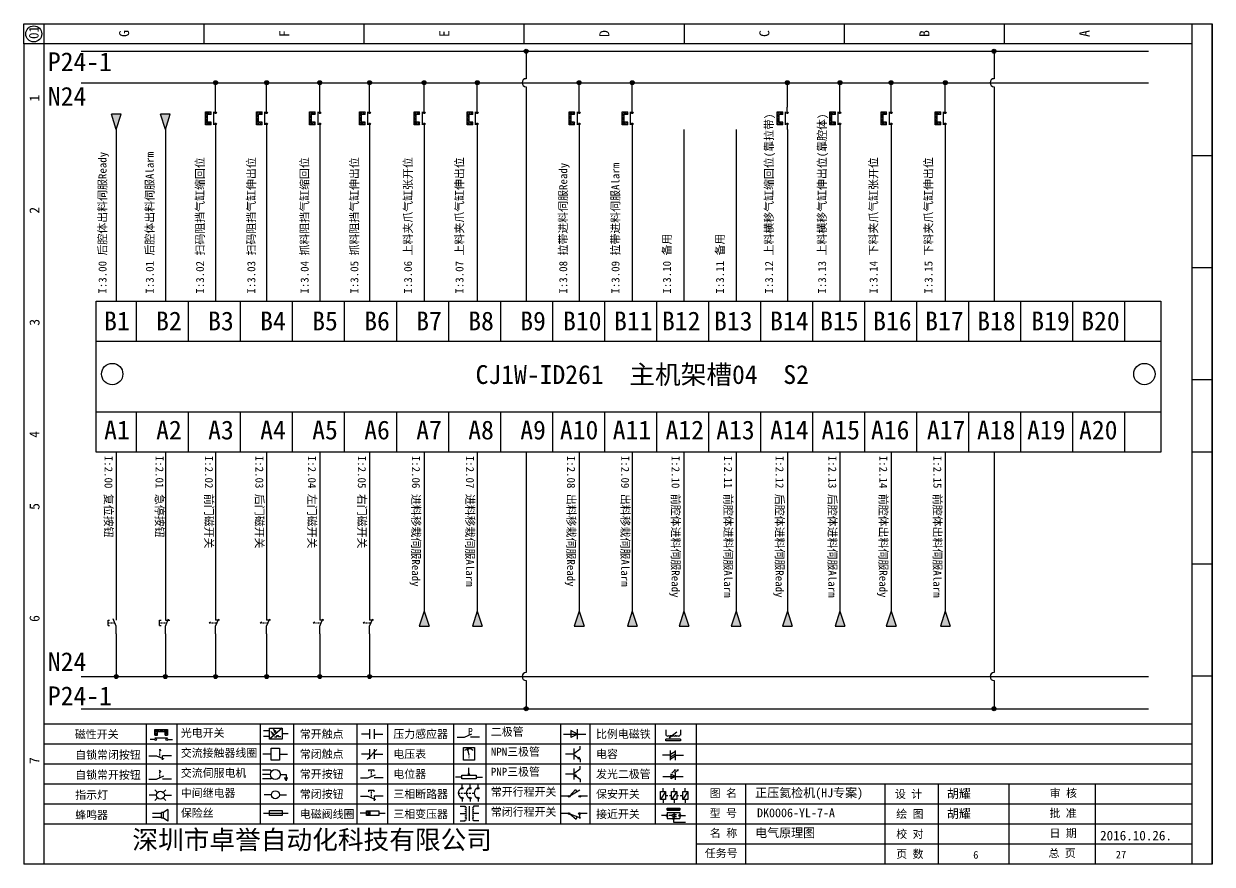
# Model space of a CAD drawing. Header units: millimetres. Extents: x -97 to 5214, y -62 to 3239.
# Drawn here: x 312.6 to 609.6, y 749.8 to 959.8 of the extents above; entities that cross this region are included whole.
import ezdxf

# ---------------------------------------------------------------- set-up
doc = ezdxf.new("R2010")
doc.units = ezdxf.units.MM
doc.styles.get("Standard").update_dxf_attribs({"font": 'SimSun.ttf'})
doc.styles.add('汉字', font='NSimSun.ttf')

# ---------------------------------------------------------------- blocks, each defined once
blk = doc.blocks.new('磁性开关')
at = {"linetype": 'ByBlock'}
h = blk.add_hatch(dxfattribs=at)
h.set_pattern_fill('ANSI31', color=256, scale=0.1, style=0)
h.paths.add_polyline_path([(-1907.69, -775.29), (-1910.88, -775.29), (-1910.88, -776.69), (-1910.25, -776.69), (-1910.25, -775.79), (-1908.31, -775.79), (-1908.31, -776.69), (-1907.69, -776.69)])
for p, q in [((-1910.91, -777.81), (-1912.09, -777.81)), ((-1910.88, -776.69), (-1910.88, -775.29)), ((-1910.88, -775.29), (-1907.69, -775.29)), ((-1910.88, -776.69), (-1910.25, -776.69)), ((-1910.88, -777.39), (-1907.69, -777.39)), ((-1910.25, -776.69), (-1910.25, -775.79)), ((-1910.25, -775.79), (-1908.31, -775.79)), ((-1908.31, -776.69), (-1908.31, -775.79)), ((-1908.31, -776.69), (-1907.69, -776.69)), ((-1907.69, -775.29), (-1907.69, -776.69)), ((-1907.66, -777.81), (-1906.48, -777.81))]:
    blk.add_line(p, q, dxfattribs=at)
for centre in [(-1910.68, -777.81), (-1907.88, -777.81)]:
    blk.add_circle(centre, 0.225, dxfattribs=at)
blk = doc.blocks.new('*U75')
at = {"linetype": 'ByBlock'}
for p, q in [((-1909.23, -780.45), (-1909.23, -780.67)), ((-1909.23, -780.45), (-1908.92, -780.84)), ((-1909.23, -780.84), (-1909.23, -781.05)), ((-1911.92, -782.07), (-1910.06, -782.07)), ((-1910.06, -782.07), (-1908.18, -782.88)), ((-1909.23, -781.23), (-1909.23, -781.44)), ((-1909.23, -781.61), (-1909.23, -781.83)), ((-1909.23, -782), (-1909.23, -782.21)), ((-1909.23, -782.38), (-1909.23, -782.43)), ((-1908.52, -783.07), (-1908.52, -782.07)), ((-1906.25, -782.07), (-1908.52, -782.07))]:
    blk.add_line(p, q, dxfattribs=at)
blk = doc.blocks.new('*U76')
at = {"linetype": 'ByBlock'}
for p, q in [((-1911.92, -792.89), (-1910.06, -792.89)), ((-1910.06, -792.89), (-1908.18, -792.08)), ((-1908.88, -791.17), (-1909.23, -790.71)), ((-1909.23, -790.71), (-1909.23, -790.92)), ((-1909.23, -791.09), (-1909.23, -791.31)), ((-1909.23, -791.48), (-1909.23, -791.69)), ((-1909.23, -791.86), (-1909.23, -792.08)), ((-1909.23, -792.25), (-1909.23, -792.47)), ((-1906.25, -792.89), (-1908.52, -792.89))]:
    blk.add_line(p, q, dxfattribs=at)
blk = doc.blocks.new('蜂鸣器')
at = {"linetype": 'ByBlock'}
for p, q in [((-1907.17, -795.53), (-1908.25, -796.26)), ((-1907.17, -795.53), (-1907.17, -798.41)), ((-1908.8, -796.48), (-1911.01, -796.48)), ((-1908.8, -797.46), (-1911.01, -797.46)), ((-1908.25, -796.26), (-1908.8, -796.26)), ((-1908.8, -797.68), (-1908.8, -796.26)), ((-1908.25, -797.68), (-1908.8, -797.68)), ((-1908.25, -797.68), (-1908.25, -796.26)), ((-1907.17, -798.41), (-1908.25, -797.68))]:
    blk.add_line(p, q, dxfattribs=at)
blk = doc.blocks.new('指示灯')
at = {"linetype": 'ByBlock'}
for p, q in [((-1854.25, -776.92), (-1856.06, -776.92)), ((-1854.62, -775.59), (-1853.97, -776.23)), ((-1854.62, -778.25), (-1853.97, -777.61)), ((-1851.9, -775.59), (-1852.54, -776.23)), ((-1851.9, -778.25), (-1852.54, -777.61)), ((-1852.26, -776.92), (-1850.45, -776.92))]:
    blk.add_line(p, q, dxfattribs=at)
blk.add_circle((-1853.26, -776.92), 0.992, dxfattribs=at)
blk = doc.blocks.new('光电开关')
at = {"linetype": 'ByBlock'}
h = blk.add_hatch(dxfattribs=at)
h.set_pattern_fill('ANSI31', color=256, scale=0.01, style=0)
h.set_pattern_definition([(45, (0.172267, 0), (-0.0224506403, 0.0224506403), [])])
h.paths.add_polyline_path([(-1882.44, -776.34), (-1882.5, -775.91), (-1882.68, -776.07)])
h.paths.add_polyline_path([(-1882.44, -776.34), (-1882.68, -776.07), (-1882.86, -776.23)])
h.paths.add_polyline_path([(-1883.11, -776.45), (-1883.29, -776.61), (-1883.05, -776.88)])
h.paths.add_polyline_path([(-1883.29, -776.61), (-1883.47, -776.77), (-1883.05, -776.88)])
for p, q in [((-1884.01, -775.96), (-1885.56, -775.96)), ((-1884.01, -777.39), (-1885.56, -777.39)), ((-1880.91, -775.3), (-1884.01, -778.05)), ((-1883.75, -776.09), (-1883.05, -776.88)), ((-1883.11, -776.45), (-1883.47, -776.77)), ((-1883.05, -776.88), (-1883.47, -776.77)), ((-1883.14, -775.55), (-1882.44, -776.34)), ((-1883.05, -776.88), (-1883.11, -776.45)), ((-1882.5, -775.91), (-1882.86, -776.23)), ((-1882.44, -776.34), (-1882.86, -776.23)), ((-1882.78, -777.47), (-1882.23, -777.47)), ((-1882.44, -776.34), (-1882.5, -775.91)), ((-1882.23, -777.47), (-1882.23, -777.14)), ((-1882.23, -777.14), (-1881.78, -777.14)), ((-1881.78, -777.47), (-1881.78, -777.14)), ((-1881.23, -777.47), (-1881.78, -777.47)), ((-1879.37, -776.67), (-1880.91, -776.67))]:
    blk.add_line(p, q, dxfattribs=at)
blk.add_lwpolyline([(-1884.01, -775.3), (-1880.91, -775.3), (-1880.91, -778.05), (-1884.01, -778.05)], close=True, dxfattribs=at)
blk = doc.blocks.new('交流接触器线圈')
at = {"linetype": 'ByBlock'}
for p, q in [((-1880.82, -781.77), (-1882.87, -781.77)), ((-1878.72, -781.77), (-1876.67, -781.77))]:
    blk.add_line(p, q, dxfattribs=at)
blk.add_lwpolyline([(-1880.82, -780.28), (-1878.72, -780.28), (-1878.72, -783.26), (-1880.82, -783.26)], close=True, dxfattribs=at)
blk = doc.blocks.new('交流伺服电机')
at = {"linetype": 'ByBlock'}
for p, q in [((-1880.97, -785.75), (-1882.94, -785.75)), ((-1880.97, -786.85), (-1882.94, -786.85)), ((-1880.97, -785.75), (-1880.65, -786.03)), ((-1878.49, -786.85), (-1877.07, -786.85)), ((-1877.07, -786.85), (-1877.07, -787.72)), ((-1880.97, -787.94), (-1882.94, -787.94)), ((-1880.97, -787.94), (-1880.65, -787.67)), ((-1877.54, -787.72), (-1876.59, -787.72)), ((-1877.38, -788.01), (-1876.75, -788.01)), ((-1877.23, -788.29), (-1876.9, -788.29))]:
    blk.add_line(p, q, dxfattribs=at)
blk.add_circle((-1879.73, -786.85), 1.24, dxfattribs=at)
blk = doc.blocks.new('中间继电器')
at = {"linetype": 'ByBlock'}
for p, q in [((-1880.72, -791.92), (-1882.54, -791.92)), ((-1878.74, -791.92), (-1876.92, -791.92))]:
    blk.add_line(p, q, dxfattribs=at)
blk.add_circle((-1879.73, -791.92), 0.992, dxfattribs=at)
blk = doc.blocks.new('保险丝')
at = {"linetype": 'ByBlock'}
blk.add_line((-1882.72, -796.49), (-1876.55, -796.49), dxfattribs=at)
blk.add_lwpolyline([(-1881.2, -795.86), (-1878.06, -795.86), (-1878.06, -797.12), (-1881.2, -797.12)], close=True, dxfattribs=at)
blk = doc.blocks.new('常开按钮')
at = {"linetype": 'ByBlock'}
for p, q in [((-1910.06, -787.73), (-1908.18, -786.93)), ((-1909.9, -785.68), (-1908.56, -785.68)), ((-1909.9, -785.68), (-1909.9, -786.07)), ((-1909.23, -785.68), (-1909.23, -785.89)), ((-1909.23, -786.06), (-1909.23, -786.28)), ((-1909.23, -786.45), (-1909.23, -786.67)), ((-1909.23, -786.84), (-1909.23, -787.05)), ((-1908.56, -785.68), (-1908.56, -786.07)), ((-1911.92, -787.73), (-1910.06, -787.73)), ((-1909.23, -787.22), (-1909.23, -787.38)), ((-1906.25, -787.73), (-1908.52, -787.73))]:
    blk.add_line(p, q, dxfattribs=at)
blk = doc.blocks.new('常开触点')
at = {"linetype": 'ByBlock'}
for p, q in [((-1853.82, -782.99), (-1853.82, -780.56)), ((-1852.6, -782.99), (-1852.6, -780.56)), ((-1853.82, -781.77), (-1855.88, -781.77)), ((-1852.6, -781.77), (-1850.55, -781.77))]:
    blk.add_line(p, q, dxfattribs=at)
blk = doc.blocks.new('常闭触点')
at = {"linetype": 'ByBlock'}
for p, q in [((-1853.82, -786.77), (-1855.88, -786.77)), ((-1852.01, -785.66), (-1854.43, -788.1)), ((-1853.82, -787.99), (-1853.82, -785.56)), ((-1852.6, -787.99), (-1852.6, -785.56)), ((-1852.6, -786.77), (-1850.55, -786.77))]:
    blk.add_line(p, q, dxfattribs=at)
blk = doc.blocks.new('常闭按钮')
at = {"linetype": 'ByBlock'}
for p, q in [((-1856.13, -792.28), (-1854.28, -792.28)), ((-1854.28, -792.28), (-1852.4, -793.09)), ((-1854.11, -790.83), (-1852.77, -790.83)), ((-1854.11, -790.83), (-1854.11, -791.22)), ((-1853.44, -790.83), (-1853.44, -791.04)), ((-1853.44, -791.21), (-1853.44, -791.43)), ((-1853.44, -791.6), (-1853.44, -791.82)), ((-1853.44, -791.99), (-1853.44, -792.2)), ((-1853.44, -792.37), (-1853.44, -792.53)), ((-1852.77, -790.83), (-1852.77, -791.22)), ((-1850.47, -792.28), (-1852.73, -792.28)), ((-1852.73, -792.28), (-1852.73, -793.43))]:
    blk.add_line(p, q, dxfattribs=at)
blk = doc.blocks.new('电磁阀线圈')
at = {"linetype": 'ByBlock'}
for p, q in [((-1854.61, -795.92), (-1853.75, -797.16)), ((-1853.75, -795.92), (-1854.61, -797.16)), ((-1853.75, -795.92), (-1853.75, -797.16)), ((-1854.61, -796.54), (-1856.17, -796.54)), ((-1851.53, -796.54), (-1849.97, -796.54))]:
    blk.add_line(p, q, dxfattribs=at)
blk.add_lwpolyline([(-1854.61, -795.92), (-1851.53, -795.92), (-1851.53, -797.16), (-1854.61, -797.16)], close=True, dxfattribs=at)
blk = doc.blocks.new('电压表')
at = {"linetype": 'ByBlock'}
for p, q in [((-1814.84, -780.75), (-1814.91, -781.13)), ((-1814.6, -781.05), (-1814.91, -781.13)), ((-1814.84, -780.75), (-1814.46, -782.26)), ((-1814.84, -780.75), (-1814.6, -781.05))]:
    blk.add_line(p, q, dxfattribs=at)
blk.add_lwpolyline([(-1815.84, -780.34), (-1813.07, -780.34), (-1813.07, -783.49), (-1815.84, -783.49)], close=True, dxfattribs=at)
blk.add_arc((-1814.46, -782.26), 1.56, 46.8313, 133.1687, dxfattribs=at)
at = {"linetype": 'ByBlock', "insert": (-1814.7, -782.39), "char_height": 0.75, "width": 0.6768, "attachment_point": 1}
blk.add_mtext('V', dxfattribs=at)
blk = doc.blocks.new('电位器')
at = {"linetype": 'ByBlock'}
for p, q in [((-1814.45, -787.3), (-1814.62, -786.96)), ((-1814.62, -786.96), (-1814.27, -786.96)), ((-1814.45, -787.3), (-1814.45, -785.39)), ((-1814.45, -787.3), (-1814.27, -786.96)), ((-1816.21, -787.75), (-1817.79, -787.75)), ((-1812.68, -787.75), (-1811.1, -787.75))]:
    blk.add_line(p, q, dxfattribs=at)
blk.add_lwpolyline([(-1816.21, -787.3), (-1812.68, -787.3), (-1812.68, -788.2), (-1816.21, -788.2)], close=True, dxfattribs=at)
blk = doc.blocks.new('三相断路器')
at = {"linetype": 'ByBlock'}
for p, q in [((-1816.17, -790.33), (-1816.17, -789.7)), ((-1814.17, -790.33), (-1814.17, -789.7)), ((-1812.18, -790.33), (-1812.18, -789.7)), ((-1817.14, -791.74), (-1816.72, -791.74)), ((-1816.45, -791.74), (-1816.03, -791.74)), ((-1815.76, -791.74), (-1815.34, -791.74)), ((-1815.07, -791.74), (-1814.65, -791.74)), ((-1814.38, -791.74), (-1813.96, -791.74)), ((-1813.69, -791.74), (-1813.27, -791.74)), ((-1816.17, -793.19), (-1816.17, -793.83)), ((-1814.17, -793.19), (-1814.17, -793.83)), ((-1812.18, -793.19), (-1812.18, -793.83))]:
    blk.add_line(p, q, dxfattribs=at)
for centre in [(-1816.17, -790.55), (-1816.17, -792.98), (-1814.17, -790.55), (-1814.17, -792.98), (-1812.18, -790.55), (-1812.18, -792.98)]:
    blk.add_circle(centre, 0.219, dxfattribs=at)
for centre in [(-1815.81, -791.74), (-1813.82, -791.74), (-1811.83, -791.74)]:
    blk.add_arc(centre, 1.32, 115.5791, 244.4209, dxfattribs=at)
blk = doc.blocks.new('三相变压器')
at = {"linetype": 'ByBlock'}
for p, q in [((-1816.69, -795.03), (-1815.37, -795.03)), ((-1815.37, -795.03), (-1815.37, -795.24)), ((-1814.34, -798.7), (-1814.34, -795.04)), ((-1812, -795.03), (-1813.32, -795.03)), ((-1813.32, -795.03), (-1813.32, -795.24)), ((-1816.69, -796.87), (-1815.37, -796.87)), ((-1816.69, -798.71), (-1815.37, -798.71)), ((-1815.37, -798.71), (-1815.37, -798.5)), ((-1812, -796.87), (-1813.32, -796.87)), ((-1813.32, -798.71), (-1813.32, -798.5)), ((-1812, -798.71), (-1813.32, -798.71))]:
    blk.add_line(p, q, dxfattribs=at)
for centre, start, end in [((-1815.37, -795.51), 270, 90), ((-1815.37, -796.06), 270, 90), ((-1813.32, -795.51), 90, 270), ((-1813.32, -796.06), 90, 270), ((-1815.37, -796.6), 270, 90), ((-1815.37, -797.14), 270, 90), ((-1815.37, -797.68), 270, 90), ((-1815.37, -798.23), 270, 90), ((-1813.32, -796.6), 90, 270), ((-1813.32, -797.14), 90, 270), ((-1813.32, -797.68), 90, 270), ((-1813.32, -798.23), 90, 270)]:
    blk.add_arc(centre, 0.271, start, end, dxfattribs=at)
blk = doc.blocks.new('压力感应器')
at = {"linetype": 'ByBlock'}
for p, q in [((-1817.44, -777.73), (-1815.59, -777.73)), ((-1815.59, -777.73), (-1813.71, -776.93)), ((-1811.78, -777.73), (-1814.05, -777.73))]:
    blk.add_line(p, q, dxfattribs=at)
at = {"linetype": 'ByBlock', "insert": (-1814.65, -775.48), "char_height": 1.68, "width": 1.2242, "attachment_point": 1}
blk.add_mtext('{\\fNSimSun|b0|i0|c134|p49;P}', dxfattribs=at)
blk = doc.blocks.new('二极管')
at = {"linetype": 'ByBlock'}
for p, q in [((-1787.52, -776.77), (-1781.92, -776.77)), ((-1783.97, -776.77), (-1785.69, -775.9)), ((-1785.69, -775.9), (-1785.69, -777.65)), ((-1783.97, -776.77), (-1785.69, -777.65)), ((-1783.97, -777.99), (-1783.97, -775.56))]:
    blk.add_line(p, q, dxfattribs=at)
blk = doc.blocks.new('NPN三极管')
at = {"linetype": 'ByBlock'}
for p, q in [((-1785.73, -780.61), (-1785.73, -783.32)), ((-1785.73, -781.82), (-1784.15, -780.66)), ((-1784.15, -780.66), (-1784.15, -779.98)), ((-1785.73, -781.97), (-1787.81, -781.97)), ((-1785.73, -782.11), (-1784.15, -783.27)), ((-1784.41, -782.73), (-1784.74, -783.18)), ((-1784.15, -783.27), (-1784.74, -783.18)), ((-1784.15, -783.27), (-1784.41, -782.73)), ((-1784.15, -783.27), (-1784.15, -783.96))]:
    blk.add_line(p, q, dxfattribs=at)
blk = doc.blocks.new('PNP三极管')
at = {"linetype": 'ByBlock'}
for p, q in [((-1784.9, -786.74), (-1786.98, -786.74)), ((-1784.9, -785.38), (-1784.9, -788.09)), ((-1784.9, -786.59), (-1783.32, -785.43)), ((-1784.9, -786.88), (-1783.32, -788.04)), ((-1784.9, -786.88), (-1784.31, -786.97)), ((-1784.9, -786.88), (-1784.64, -787.42)), ((-1784.31, -786.97), (-1784.64, -787.42)), ((-1783.32, -785.43), (-1783.32, -784.75)), ((-1783.32, -788.04), (-1783.32, -788.73))]:
    blk.add_line(p, q, dxfattribs=at)
blk = doc.blocks.new('常开行程开关')
at = {"linetype": 'ByBlock'}
for p, q in [((-1786.29, -792.3), (-1788.01, -792.3)), ((-1785.89, -792.17), (-1784.52, -790.62)), ((-1785.89, -792.17), (-1783.43, -790.72)), ((-1784.52, -790.62), (-1784.19, -791.17)), ((-1781.48, -792.3), (-1783.21, -792.3))]:
    blk.add_line(p, q, dxfattribs=at)
for centre in [(-1786.07, -792.3), (-1783.42, -792.3)]:
    blk.add_circle(centre, 0.219, dxfattribs=at)
blk = doc.blocks.new('常闭行程开关')
at = {"linetype": 'ByBlock'}
for p, q in [((-1786.34, -796.62), (-1788.07, -796.62)), ((-1785.93, -796.72), (-1783.25, -797.7)), ((-1785.93, -796.72), (-1784.3, -798)), ((-1784.3, -798), (-1784.08, -797.4)), ((-1783.48, -796.84), (-1783.48, -797.85)), ((-1781.54, -796.62), (-1783.26, -796.62))]:
    blk.add_line(p, q, dxfattribs=at)
for centre in [(-1786.12, -796.62), (-1783.48, -796.62)]:
    blk.add_circle(centre, 0.219, dxfattribs=at)
blk = doc.blocks.new('电容')
at = {"linetype": 'ByBlock'}
for p, q in [((-1756.08, -782.99), (-1756.08, -780.56)), ((-1754.86, -780.79), (-1756.08, -781.55)), ((-1754.86, -782.99), (-1754.86, -780.56)), ((-1756.08, -781.77), (-1758.13, -781.77)), ((-1754.86, -781.44), (-1756.08, -782.2)), ((-1754.86, -781.99), (-1756.08, -782.75)), ((-1754.86, -781.77), (-1752.81, -781.77))]:
    blk.add_line(p, q, dxfattribs=at)
blk = doc.blocks.new('发光二极管')
at = {"linetype": 'ByBlock'}
for p, q in [((-1758.01, -786.77), (-1752.89, -786.77)), ((-1754.84, -786.77), (-1756.04, -786.16)), ((-1756.04, -786.16), (-1756.04, -787.39)), ((-1754.84, -786.77), (-1756.04, -787.39)), ((-1755.78, -785.92), (-1754.89, -785.14)), ((-1754.89, -785.14), (-1755.2, -785.22)), ((-1755.2, -785.22), (-1755.01, -785.43)), ((-1755.08, -785.92), (-1754.18, -785.14)), ((-1754.89, -785.14), (-1755.01, -785.43)), ((-1754.84, -787.63), (-1754.84, -785.92)), ((-1754.18, -785.14), (-1754.49, -785.22)), ((-1754.49, -785.22), (-1754.31, -785.43)), ((-1754.18, -785.14), (-1754.31, -785.43))]:
    blk.add_line(p, q, dxfattribs=at)
blk = doc.blocks.new('比例电磁阀')
at = {"linetype": 'ByBlock'}
for p, q in [((-1757.26, -775.38), (-1757.26, -776.71)), ((-1757.26, -776.71), (-1757.05, -776.71)), ((-1753.6, -777.73), (-1757.25, -777.73)), ((-1757.25, -778.13), (-1757.25, -777.73)), ((-1753.6, -778.13), (-1757.25, -778.13)), ((-1754.5, -775.98), (-1756.35, -777.44)), ((-1756.35, -777.44), (-1756.25, -777.25)), ((-1756.35, -777.44), (-1756.15, -777.38)), ((-1756.15, -777.38), (-1756.25, -777.25)), ((-1753.58, -776.71), (-1753.8, -776.71)), ((-1753.6, -777.73), (-1753.6, -778.13)), ((-1753.58, -775.38), (-1753.58, -776.71))]:
    blk.add_line(p, q, dxfattribs=at)
for centre in [(-1756.78, -776.71), (-1756.24, -776.71), (-1755.7, -776.71), (-1755.15, -776.71), (-1754.61, -776.71), (-1754.07, -776.71)]:
    blk.add_arc(centre, 0.271, 180, 0, dxfattribs=at)
blk = doc.blocks.new('保安开关')
at = {"linetype": 'ByBlock'}
for p, q in [((-1757.96, -790.79), (-1757.96, -789.97)), ((-1755.17, -790.79), (-1755.17, -789.97)), ((-1752.39, -790.79), (-1752.39, -789.97)), ((-1757.33, -790.79), (-1758.6, -792.81)), ((-1757.96, -792.81), (-1757.96, -793.62)), ((-1757.33, -791.8), (-1756.72, -791.8)), ((-1756.35, -791.8), (-1755.89, -791.8)), ((-1754.54, -790.79), (-1755.81, -792.81)), ((-1755.17, -792.81), (-1755.17, -793.62)), ((-1754.52, -791.8), (-1754.06, -791.8)), ((-1753.69, -791.8), (-1753.08, -791.8)), ((-1751.75, -790.79), (-1753.02, -792.81)), ((-1752.39, -792.81), (-1752.39, -793.62))]:
    blk.add_line(p, q, dxfattribs=at)
for points in [[(-1758.6, -790.79), (-1757.33, -790.79), (-1757.33, -792.81), (-1758.6, -792.81)], [(-1755.81, -790.79), (-1754.54, -790.79), (-1754.54, -792.81), (-1755.81, -792.81)], [(-1753.02, -790.79), (-1751.75, -790.79), (-1751.75, -792.81), (-1753.02, -792.81)]]:
    blk.add_lwpolyline(points, close=True, dxfattribs=at)
blk = doc.blocks.new('接近开关')
at = {"linetype": 'ByBlock'}
h = blk.add_hatch(dxfattribs=at)
h.set_pattern_fill('ANSI31', color=256, scale=0.01, style=0)
h.set_pattern_definition([(45, (-89.131516, -30.795668), (-0.0224506403, 0.0224506403), [])])
h.paths.add_polyline_path([(-1513.76, -1123.35), (-1513.76, -1122.85), (-1516.96, -1122.85), (-1516.96, -1123.35)])
for p, q in [((-1517.18, -1124.71), (-1518.36, -1124.71)), ((-1516.96, -1123.35), (-1516.96, -1122.85)), ((-1516.96, -1122.85), (-1513.76, -1122.85)), ((-1516.96, -1123.35), (-1513.76, -1123.35)), ((-1516.96, -1123.95), (-1513.76, -1123.95)), ((-1516.96, -1123.95), (-1516.96, -1125.47)), ((-1516.96, -1125.47), (-1513.76, -1125.47)), ((-1515.91, -1124.71), (-1516.45, -1124.71)), ((-1515.11, -1124.31), (-1515.91, -1124.71)), ((-1515.11, -1125.11), (-1515.91, -1124.71)), ((-1515.33, -1124.53), (-1515.17, -1124.53)), ((-1515.33, -1124.88), (-1515.17, -1124.88)), ((-1515.25, -1124.45), (-1515.25, -1124.61)), ((-1515.11, -1124.31), (-1515.11, -1125.11)), ((-1515.11, -1124.48), (-1514.58, -1124.48)), ((-1515.11, -1124.94), (-1514.58, -1124.94)), ((-1513.76, -1122.85), (-1513.76, -1123.35)), ((-1513.76, -1123.95), (-1513.76, -1125.47)), ((-1513.54, -1124.71), (-1512.36, -1124.71)), ((-1515.36, -1125.69), (-1515.36, -1126.36)), ((-1515.36, -1126.36), (-1512.36, -1126.36))]:
    blk.add_line(p, q, dxfattribs=at)
for centre in [(-1516.96, -1124.71), (-1515.36, -1125.47), (-1513.76, -1124.71)]:
    blk.add_circle(centre, 0.225, dxfattribs=at)

msp = doc.modelspace()

# ---------------------------------------------------------------- hatches: boundary and pattern name
at = {"lineweight": -2}
h = msp.add_hatch(color=0, dxfattribs=at)
edge = h.paths.add_edge_path()
edge.add_arc((438.111, 952.967), 0.5, 0, 360)
h = msp.add_hatch(color=0, dxfattribs=at)
edge = h.paths.add_edge_path()
edge.add_arc((555.041, 952.967), 0.5, 0, 360)
h = msp.add_hatch(color=0, dxfattribs=at)
edge = h.paths.add_edge_path()
edge.add_arc((360.481, 945.095), 0.5, 0, 360)
h = msp.add_hatch(color=0, dxfattribs=at)
edge = h.paths.add_edge_path()
edge.add_arc((373.257, 945.095), 0.5, 0, 360)
h = msp.add_hatch(color=0, dxfattribs=at)
edge = h.paths.add_edge_path()
edge.add_arc((386.529, 945.095), 0.5, 0, 360)
h = msp.add_hatch(color=0, dxfattribs=at)
edge = h.paths.add_edge_path()
edge.add_arc((398.973, 945.095), 0.5, 0, 360)
h = msp.add_hatch(color=0, dxfattribs=at)
edge = h.paths.add_edge_path()
edge.add_arc((412.617, 945.095), 0.5, 0, 360)
h = msp.add_hatch(color=0, dxfattribs=at)
edge = h.paths.add_edge_path()
edge.add_arc((425.889, 945.095), 0.5, 0, 360)
h = msp.add_hatch(color=0, dxfattribs=at)
edge = h.paths.add_edge_path()
edge.add_arc((451.351, 945.095), 0.5, 0, 360)
h = msp.add_hatch(color=0, dxfattribs=at)
edge = h.paths.add_edge_path()
edge.add_arc((464.622, 945.095), 0.5, 0, 360)
h = msp.add_hatch(color=0, dxfattribs=at)
edge = h.paths.add_edge_path()
edge.add_arc((503.38, 945.095), 0.5, 0, 360)
h = msp.add_hatch(color=0, dxfattribs=at)
edge = h.paths.add_edge_path()
edge.add_arc((516.528, 945.095), 0.5, 0, 360)
h = msp.add_hatch(color=0, dxfattribs=at)
edge = h.paths.add_edge_path()
edge.add_arc((529.319, 945.095), 0.5, 0, 360)
h = msp.add_hatch(color=0, dxfattribs=at)
edge = h.paths.add_edge_path()
edge.add_arc((542.858, 945.095), 0.5, 0, 360)
for points in [[(335.673, 933.375), (334.449, 937.195), (336.898, 937.195)], [(347.953, 933.375), (346.729, 937.195), (349.177, 937.195)], [(412.617, 813.081), (413.842, 809.261), (411.393, 809.261)], [(425.889, 813.081), (427.114, 809.261), (424.665, 809.261)], [(451.351, 813.081), (452.575, 809.261), (450.126, 809.261)], [(464.622, 813.081), (465.847, 809.261), (463.398, 809.261)], [(477.549, 813.081), (478.774, 809.261), (476.325, 809.261)], [(490.573, 813.081), (491.798, 809.261), (489.349, 809.261)], [(503.38, 813.081), (504.604, 809.261), (502.156, 809.261)], [(516.528, 813.081), (517.752, 809.261), (515.304, 809.261)], [(529.319, 813.081), (530.544, 809.261), (528.095, 809.261)], [(542.858, 813.081), (544.083, 809.261), (541.634, 809.261)]]:
    msp.add_hatch(color=256).paths.add_polyline_path(points)
h = msp.add_hatch(color=0, dxfattribs=at)
edge = h.paths.add_edge_path()
edge.add_arc((335.673, 796.708), 0.5, 0, 360)
h = msp.add_hatch(color=0, dxfattribs=at)
edge = h.paths.add_edge_path()
edge.add_arc((347.953, 796.708), 0.5, 0, 360)
h = msp.add_hatch(color=0, dxfattribs=at)
edge = h.paths.add_edge_path()
edge.add_arc((360.481, 796.708), 0.5, 0, 360)
h = msp.add_hatch(color=0, dxfattribs=at)
edge = h.paths.add_edge_path()
edge.add_arc((373.257, 796.708), 0.5, 0, 360)
h = msp.add_hatch(color=0, dxfattribs=at)
edge = h.paths.add_edge_path()
edge.add_arc((386.529, 796.708), 0.5, 0, 360)
h = msp.add_hatch(color=0, dxfattribs=at)
edge = h.paths.add_edge_path()
edge.add_arc((398.973, 796.708), 0.5, 0, 360)
h = msp.add_hatch(color=0, dxfattribs=at)
edge = h.paths.add_edge_path()
edge.add_arc((438.111, 788.658), 0.5, 0, 360)
h = msp.add_hatch(color=0, dxfattribs=at)
edge = h.paths.add_edge_path()
edge.add_arc((555.041, 788.658), 0.5, 0, 360)

# ---------------------------------------------------------------- linework, layer by layer
at = {"linetype": 'ByBlock'}
for p, q in [((312.562, 959.814), (609.562, 959.814)), ((312.562, 954.814), (312.562, 959.814)), ((317.562, 959.814), (317.562, 749.814)), ((609.562, 959.814), (609.562, 749.814)), ((609.562, 749.814), (609.562, 959.814)), ((312.562, 954.814), (312.562, 769.814)), ((604.562, 784.814), (317.562, 784.814)), ((604.562, 779.814), (317.562, 779.814)), ((604.562, 774.814), (317.562, 774.814)), ((312.562, 769.814), (312.562, 749.814)), ((604.562, 769.814), (317.562, 769.814)), ((604.562, 764.814), (317.562, 764.814)), ((604.562, 759.814), (317.562, 759.814)), ((604.562, 754.814), (480.585, 754.814)), ((609.562, 749.814), (312.562, 749.814))]:
    msp.add_line(p, q, dxfattribs=at)
at = {"color": 0, "lineweight": -2}
for p, q in [((326.87, 952.967), (593.623, 952.967)), ((438.111, 952.967), (438.111, 946.095)), ((555.041, 952.967), (555.041, 946.095)), ((326.87, 945.095), (529.319, 945.095)), ((360.481, 938.987), (360.481, 945.095)), ((373.257, 938.987), (373.257, 945.095)), ((386.529, 938.987), (386.529, 945.095)), ((398.973, 938.987), (398.973, 945.095)), ((412.617, 938.987), (412.617, 945.095)), ((425.889, 938.987), (425.889, 945.095)), ((451.351, 938.987), (451.351, 945.095)), ((464.622, 938.987), (464.622, 945.095)), ((503.38, 938.987), (503.38, 945.095)), ((516.528, 938.987), (516.528, 945.095)), ((529.319, 945.095), (593.623, 945.095)), ((529.319, 938.987), (529.319, 945.095)), ((542.858, 938.987), (542.858, 945.095)), ((438.111, 944.095), (438.111, 890.518)), ((555.041, 944.095), (555.041, 890.518)), ((335.673, 933.375), (335.673, 890.518)), ((347.953, 933.375), (347.953, 890.518)), ((360.481, 933.375), (360.481, 890.518)), ((373.257, 933.375), (373.257, 890.518)), ((386.529, 933.375), (386.529, 890.518)), ((398.973, 933.375), (398.973, 890.518)), ((412.617, 933.375), (412.617, 890.518)), ((425.889, 933.375), (425.889, 890.518)), ((451.351, 933.375), (451.351, 890.518)), ((464.622, 933.375), (464.622, 890.518)), ((477.549, 933.375), (477.549, 890.518)), ((490.573, 933.375), (490.573, 890.518)), ((503.38, 933.375), (503.38, 890.518)), ((516.528, 933.375), (516.528, 890.518)), ((529.319, 933.375), (529.319, 890.518)), ((542.858, 933.375), (542.858, 890.518)), ((340.668, 890.518), (340.668, 880.518)), ((353.668, 890.518), (353.668, 880.518)), ((366.668, 890.518), (366.668, 880.518)), ((379.668, 890.518), (379.668, 880.518)), ((392.668, 890.518), (392.668, 880.518)), ((405.668, 890.518), (405.668, 880.518)), ((418.668, 890.518), (418.668, 880.518)), ((431.668, 890.518), (431.668, 880.518)), ((444.668, 890.518), (444.668, 880.518)), ((457.668, 890.518), (457.668, 880.518)), ((470.668, 890.518), (470.668, 880.518)), ((483.668, 890.518), (483.668, 880.518)), ((496.668, 890.518), (496.668, 880.518)), ((509.668, 890.518), (509.668, 880.518)), ((522.668, 890.518), (522.668, 880.518)), ((535.668, 890.518), (535.668, 880.518)), ((548.668, 890.518), (548.668, 880.518)), ((561.668, 890.518), (561.668, 880.518)), ((574.668, 890.518), (574.668, 880.518)), ((587.668, 890.518), (587.668, 880.518)), ((330.668, 880.518), (596.689, 880.518)), ((330.668, 862.814), (596.689, 862.814)), ((340.668, 862.814), (340.668, 852.814)), ((353.668, 862.814), (353.668, 852.814)), ((366.668, 862.814), (366.668, 852.814)), ((379.668, 862.814), (379.668, 852.814)), ((392.668, 862.814), (392.668, 852.814)), ((405.668, 862.814), (405.668, 852.814)), ((418.668, 862.814), (418.668, 852.814)), ((431.668, 862.814), (431.668, 852.814)), ((444.668, 862.814), (444.668, 852.814)), ((457.668, 862.814), (457.668, 852.814)), ((470.668, 862.814), (470.668, 852.814)), ((483.668, 862.814), (483.668, 852.814)), ((496.668, 862.814), (496.668, 852.814)), ((509.668, 862.814), (509.668, 852.814)), ((522.668, 862.814), (522.668, 852.814)), ((535.668, 862.814), (535.668, 852.814)), ((548.668, 862.814), (548.668, 852.814)), ((561.668, 862.814), (561.668, 852.814)), ((574.668, 862.814), (574.668, 852.814)), ((587.668, 862.814), (587.668, 852.814)), ((335.673, 852.809), (335.673, 813.081)), ((347.953, 852.809), (347.953, 813.081)), ((360.481, 852.809), (360.481, 813.081)), ((373.257, 852.809), (373.257, 813.081)), ((386.529, 852.809), (386.529, 813.081)), ((398.973, 852.809), (398.973, 813.081)), ((412.617, 852.809), (412.617, 813.081)), ((425.889, 852.809), (425.889, 813.081)), ((438.111, 852.814), (438.111, 797.708)), ((451.351, 852.809), (451.351, 813.081)), ((464.622, 852.809), (464.622, 813.081)), ((477.549, 852.809), (477.549, 813.081)), ((490.573, 852.809), (490.573, 813.081)), ((503.38, 852.809), (503.38, 813.081)), ((516.528, 852.809), (516.528, 813.081)), ((529.319, 852.809), (529.319, 813.081)), ((542.858, 852.809), (542.858, 813.081)), ((555.041, 852.777), (555.041, 797.708)), ((335.673, 807.415), (335.673, 796.708)), ((347.953, 807.415), (347.953, 796.708)), ((360.481, 807.415), (360.481, 796.708)), ((373.257, 807.415), (373.257, 796.708)), ((386.529, 807.415), (386.529, 796.708)), ((398.973, 807.415), (398.973, 796.708)), ((326.87, 796.708), (593.623, 796.708)), ((438.111, 795.708), (438.111, 788.658)), ((555.041, 795.708), (555.041, 788.658)), ((326.87, 788.658), (593.623, 788.658)), ((343.141, 784.814), (343.141, 759.814)), ((350.817, 784.814), (350.817, 759.814)), ((371.607, 784.814), (371.607, 759.814)), ((379.961, 784.814), (379.961, 759.814)), ((395.816, 784.814), (395.816, 759.814)), ((403.464, 784.814), (403.464, 759.814)), ((419.956, 784.814), (419.956, 759.814)), ((428.058, 784.814), (428.058, 759.814)), ((446.678, 784.814), (446.678, 759.814)), ((454.037, 784.814), (454.037, 759.814)), ((470.347, 784.814), (470.347, 759.814)), ((480.585, 784.814), (480.585, 749.899)), ((492.906, 769.814), (492.906, 749.899)), ((527.777, 769.814), (527.777, 749.814)), ((541.041, 769.814), (541.041, 749.814)), ((558.733, 769.814), (558.733, 749.814)), ((580.344, 769.814), (580.344, 749.814))]:
    msp.add_line(p, q, dxfattribs=at)
for p, q in [((335.673, 933.375), (334.449, 937.195)), ((336.898, 937.195), (334.449, 937.195)), ((335.673, 933.375), (336.898, 937.195)), ((347.953, 933.375), (346.729, 937.195)), ((349.177, 937.195), (346.729, 937.195)), ((347.953, 933.375), (349.177, 937.195)), ((412.617, 813.081), (411.393, 809.261)), ((412.617, 813.081), (413.842, 809.261)), ((425.889, 813.081), (424.665, 809.261)), ((425.889, 813.081), (427.114, 809.261)), ((451.351, 813.081), (450.126, 809.261)), ((451.351, 813.081), (452.575, 809.261)), ((464.622, 813.081), (463.398, 809.261)), ((464.622, 813.081), (465.847, 809.261)), ((477.549, 813.081), (476.325, 809.261)), ((477.549, 813.081), (478.774, 809.261)), ((490.573, 813.081), (489.349, 809.261)), ((490.573, 813.081), (491.798, 809.261)), ((503.38, 813.081), (502.156, 809.261)), ((503.38, 813.081), (504.604, 809.261)), ((516.528, 813.081), (515.304, 809.261)), ((516.528, 813.081), (517.752, 809.261)), ((529.319, 813.081), (528.095, 809.261)), ((529.319, 813.081), (530.544, 809.261)), ((542.858, 813.081), (541.634, 809.261)), ((542.858, 813.081), (544.083, 809.261)), ((411.393, 809.261), (413.842, 809.261)), ((424.665, 809.261), (427.114, 809.261)), ((450.126, 809.261), (452.575, 809.261)), ((463.398, 809.261), (465.847, 809.261)), ((476.325, 809.261), (478.774, 809.261)), ((489.349, 809.261), (491.798, 809.261)), ((502.156, 809.261), (504.604, 809.261)), ((515.304, 809.261), (517.752, 809.261)), ((528.095, 809.261), (530.544, 809.261)), ((541.634, 809.261), (544.083, 809.261))]:
    msp.add_line(p, q)
at = {"linetype": 'ByBlock'}
for points in [[(357.562, 959.814), (357.562, 954.814)], [(397.562, 959.814), (397.562, 954.814)], [(437.562, 959.814), (437.562, 954.814)], [(477.562, 959.814), (477.562, 954.814)], [(517.562, 959.814), (517.562, 954.814)], [(557.562, 959.814), (557.562, 954.814)], [(604.562, 749.814), (604.562, 959.814)], [(604.562, 954.814), (312.562, 954.814)], [(609.562, 926.814), (604.562, 926.814)], [(609.562, 898.814), (604.562, 898.814)], [(609.562, 870.814), (604.562, 870.814)], [(609.562, 852.814), (604.562, 852.814)], [(609.562, 824.814), (604.562, 824.814)], [(609.562, 796.814), (604.562, 796.814)]]:
    msp.add_lwpolyline(points, dxfattribs=at)
at = {"color": 0, "lineweight": -2}
msp.add_lwpolyline([(330.668, 890.518), (596.689, 890.518), (596.689, 852.814), (330.668, 852.814)], close=True, dxfattribs=at)
at = {"linetype": 'ByBlock'}
msp.add_circle((315.05, 957.287), 2, dxfattribs=at)
at = {"color": 0, "lineweight": -2}
for centre, radius in [((438.111, 952.967), 0.5), ((555.041, 952.967), 0.5), ((360.481, 945.095), 0.5), ((373.257, 945.095), 0.5), ((386.529, 945.095), 0.5), ((398.973, 945.095), 0.5), ((412.617, 945.095), 0.5), ((425.889, 945.095), 0.5), ((451.351, 945.095), 0.5), ((464.622, 945.095), 0.5), ((503.38, 945.095), 0.5), ((516.528, 945.095), 0.5), ((529.319, 945.095), 0.5), ((542.858, 945.095), 0.5), ((334.658, 872.297), 2.672), ((592.611, 872.297), 2.672), ((335.673, 796.708), 0.5), ((347.953, 796.708), 0.5), ((360.481, 796.708), 0.5), ((373.257, 796.708), 0.5), ((386.529, 796.708), 0.5), ((398.973, 796.708), 0.5), ((438.111, 788.658), 0.5), ((555.041, 788.658), 0.5)]:
    msp.add_circle(centre, radius, dxfattribs=at)
for centre in [(438.111, 945.095), (555.041, 945.095), (438.111, 796.708), (555.041, 796.708)]:
    msp.add_arc(centre, 1, 90, 270, dxfattribs=at)

# ---------------------------------------------------------------- block references
at = {"linetype": 'ByBlock', "rotation": 90}
for name, p in [('磁性开关', (-417.333, 2845.463)), ('磁性开关', (-404.557, 2845.463)), ('磁性开关', (-391.285, 2845.463)), ('磁性开关', (-378.84, 2845.463)), ('磁性开关', (-365.196, 2845.463)), ('磁性开关', (-351.924, 2845.463)), ('磁性开关', (-326.463, 2845.463)), ('磁性开关', (-313.191, 2845.463)), ('磁性开关', (-274.434, 2845.463)), ('磁性开关', (-261.286, 2845.463)), ('磁性开关', (-248.494, 2845.463)), ('磁性开关', (-234.955, 2845.463)), ('常开按钮', (-452.059, 2719.334)), ('常闭按钮', (-444.328, 2663.548)), ('*U75', (-421.594, 2719.334)), ('*U75', (-408.818, 2719.334)), ('*U75', (-395.546, 2719.334)), ('*U75', (-383.101, 2719.334))]:
    msp.add_blockref(name, p, dxfattribs=at)
at = {"linetype": 'ByBlock'}
for name, p in [('磁性开关', (2256.204, 1558.774)), ('光电开关', (2258.014, 1559.083)), ('常开触点', (2252.829, 1564.112)), ('压力感应器', (2238.268, 1559.33)), ('二极管', (2234.93, 1559.088)), ('比例电磁阀', (2230.273, 1558.795)), ('*U75', (2255.75, 1558.991)), ('交流接触器线圈', (2255.174, 1559.083)), ('常闭触点', (2252.829, 1564.112)), ('电压表', (2238.268, 1559.33)), ('NPN三极管', (2235.755, 1559.317)), ('电容', (2230.273, 1558.795)), ('*U76', (2255.75, 1563.991)), ('交流伺服电机', (2255.174, 1559.083)), ('常开按钮', (2308.614, 1559.112)), ('电位器', (2238.268, 1559.33)), ('PNP三极管', (2234.93, 1559.088)), ('发光二极管', (2230.273, 1558.506)), ('三相断路器', (2238.268, 1559.33)), ('指示灯', (2199.964, 1543.991)), ('中间继电器', (2255.174, 1559.083)), ('常闭按钮', (2252.829, 1559.112)), ('常开行程开关', (2234.93, 1559.088)), ('保安开关', (2230.273, 1558.795)), ('蜂鸣器', (2255.75, 1558.991)), ('三相变压器', (2238.268, 1559.33)), ('接近开关', (1990.274, 1886.712)), ('保险丝', (2255.174, 1559.083)), ('电磁阀线圈', (2252.829, 1559.112)), ('常闭行程开关', (2234.93, 1559.088))]:
    msp.add_blockref(name, p, dxfattribs=at)

# ---------------------------------------------------------------- texts
at = {"linetype": 'ByBlock', "attachment_point": 1, "rotation": 90}
for s, insert, char_height, width in [('{\\fKaiTi_GB2312|b0|i0|c134|p0;01}', (313.85, 956.013), 2.4, 60.2542), ('{\\fKaiTi_GB2312|b0|i0|c134|p0;G}', (336.391, 956.522), 2.5, 5), ('{\\fKaiTi_GB2312|b0|i0|c134|p0;F}', (376.391, 956.522), 2.5, 5), ('{\\fKaiTi_GB2312|b0|i0|c134|p0;E}', (416.391, 956.522), 2.5, 5), ('{\\fKaiTi_GB2312|b0|i0|c134|p0;D}', (456.391, 956.522), 2.5, 5), ('{\\fKaiTi_GB2312|b0|i0|c134|p0;C}', (496.391, 956.522), 2.5, 5), ('{\\fKaiTi_GB2312|b0|i0|c134|p0;B}', (536.391, 956.522), 2.5, 5), ('{\\fKaiTi_GB2312|b0|i0|c134|p0;A}', (576.391, 956.522), 2.5, 5), ('{\\fKaiTi_GB2312|b0|i0|c134|p49;1}', (313.99, 940.359), 2.5, 11.7517), ('{\\fKaiTi_GB2312|b0|i0|c134|p49;2}', (313.99, 912.359), 2.5, 11.7517), ('{\\fKaiTi_GB2312|b0|i0|c134|p49;3}', (313.99, 884.359), 2.5, 11.7517), ('{\\fKaiTi_GB2312|b0|i0|c134|p49;4}', (313.99, 856.359), 2.5, 11.7517), ('{\\fKaiTi_GB2312|b0|i0|c134|p49;5}', (313.99, 838.359), 2.5, 11.7517), ('{\\fKaiTi_GB2312|b0|i0|c134|p49;6}', (313.99, 810.359), 2.5, 11.7517), ('{\\fKaiTi_GB2312|b0|i0|c134|p49;7}', (313.99, 774.852), 2.5, 11.7517)]:
    msp.add_mtext(s, dxfattribs=dict(at, insert=insert, char_height=char_height, width=width))
at = {"color": 0, "lineweight": -2, "attachment_point": 1}
for s, insert, char_height, width in [('P24-1', (318.592, 952.686), 4.7064, 14.27309), ('N24', (318.592, 944.042), 4.7064, 14.27309), ('B1', (332.641, 887.905), 4.7064, 7.20347), ('B2', (345.641, 887.905), 4.7064, 7.20347), ('B3', (358.641, 887.905), 4.7064, 7.20347), ('B4', (371.641, 887.905), 4.7064, 7.20347), ('B5', (384.641, 887.905), 4.7064, 7.20347), ('B6', (397.641, 887.905), 4.7064, 7.20347), ('B7', (410.641, 887.905), 4.7064, 7.20347), ('B8', (423.641, 887.905), 4.7064, 7.20347), ('B9', (436.641, 887.905), 4.7064, 7.20347), ('B10', (447.341, 887.905), 4.7064, 7.20347), ('B11', (460.085, 887.905), 4.7064, 7.20347), ('B12', (472.063, 887.905), 4.7064, 7.20347), ('B13', (485.063, 887.905), 4.7064, 7.20347), ('B14', (499.085, 887.905), 4.7064, 7.20347), ('B15', (511.574, 887.905), 4.7064, 7.20347), ('B16', (524.829, 887.905), 4.7064, 7.20347), ('B17', (537.829, 887.905), 4.7064, 7.20347), ('B18', (550.829, 887.905), 4.7064, 7.20347), ('B19', (564.341, 887.905), 4.7064, 7.20347), ('B20', (576.829, 887.905), 4.7064, 7.20347), ('CJ1W-ID261  主机架槽04  S2', (425.465, 874.521), 4.70644, 101.14575), ('A1', (332.641, 860.668), 4.7064, 7.20347), ('A2', (345.641, 860.668), 4.7064, 7.20347), ('A3', (358.641, 860.668), 4.7064, 7.20347), ('A4', (371.641, 860.668), 4.7064, 7.20347), ('A5', (384.641, 860.668), 4.7064, 7.20347), ('A6', (397.641, 860.668), 4.7064, 7.20347), ('A7', (410.641, 860.668), 4.7064, 7.20347), ('A8', (423.641, 860.668), 4.7064, 7.20347), ('A9', (436.641, 860.668), 4.7064, 7.20347), ('A10', (446.543, 860.668), 4.7064, 7.20347), ('A11', (459.743, 860.668), 4.7064, 7.20347), ('A12', (472.943, 860.668), 4.7064, 7.20347), ('A13', (485.604, 860.668), 4.7064, 7.20347), ('A14', (499.084, 860.668), 4.7064, 7.20347), ('A15', (511.924, 860.668), 4.7064, 7.20347), ('A16', (524.285, 860.668), 4.7064, 7.20347), ('A17', (538.244, 860.668), 4.7064, 7.20347), ('A18', (550.764, 860.668), 4.7064, 7.20347), ('A19', (563.285, 860.668), 4.7064, 7.20347), ('A20', (576.285, 860.668), 4.7064, 7.20347), ('N24', (318.592, 802.777), 4.7064, 14.27309), ('P24-1', (318.592, 794.244), 4.7064, 14.27309), ('深圳市卓誉自动化科技有限公司', (339.695, 758.286), 4.70644, 96.11383)]:
    msp.add_mtext(s, dxfattribs=dict(at, insert=insert, char_height=char_height, width=width))
at = {"color": 0, "lineweight": -2, "char_height": 2, "width": 71.79445, "attachment_point": 1}
for s, insert, rotation in [('I:3.12 上料横移气缸缩回位(靠拉带)', (497.8, 892.389), 90), ('I:3.13 上料横移气缸伸出位(靠腔体)', (511.06, 892.389), 90), ('I:3.00 后腔体出料伺服Ready', (331.236, 892.389), 90), ('I:3.01 后腔体出料伺服Alarm', (343.041, 892.389), 90), ('I:3.02 扫码阻挡气缸缩回位', (355.604, 892.389), 90), ('I:3.03 扫码阻挡气缸伸出位', (368.419, 892.389), 90), ('I:3.04 抓料阻挡气缸缩回位', (381.737, 892.389), 90), ('I:3.05 抓料阻挡气缸伸出位', (394.175, 892.389), 90), ('I:3.06 上料夹爪气缸张开位', (407.586, 892.389), 90), ('I:3.07 上料夹爪气缸伸出位', (420.445, 892.389), 90), ('I:3.08 拉带进料伺服Ready', (446.364, 892.389), 90), ('I:3.09 拉带进料伺服Alarm', (459.424, 892.389), 90), ('I:3.14 下料夹爪气缸张开位', (523.919, 892.389), 90), ('I:3.15 下料夹爪气缸伸出位', (537.656, 892.389), 90), ('{\\C1;I:3.10 备用}', (472.283, 892.389), 90), ('{\\C1;I:3.11 备用}', (485.544, 892.389), 90), ('I:2.00 复位按钮', (334.753, 851.874), 270), ('I:2.01 急停按钮', (347.491, 851.874), 270), ('I:2.02 前门磁开关', (359.843, 851.874), 270), ('I:2.03 后门磁开关', (372.452, 851.874), 270), ('I:2.04 左门磁开关', (385.576, 851.874), 270), ('I:2.05 右门磁开关', (398.056, 851.874), 270), ('I:2.06 进料移栽伺服Ready', (411.566, 851.874), 270), ('I:2.07 进料移栽伺服Alarm', (425.075, 851.874), 270), ('I:2.08 出料移栽伺服Ready', (450.347, 851.874), 270), ('I:2.09 出料移栽伺服Alarm', (463.857, 851.874), 270), ('I:2.10 前腔体进料伺服Ready', (476.466, 851.874), 270), ('I:2.11 前腔体进料伺服Alarm', (489.59, 851.874), 270), ('I:2.12 后腔体进料伺服Ready', (502.456, 851.874), 270), ('I:2.13 后腔体进料伺服Alarm', (515.634, 851.874), 270), ('I:2.14 前腔体出料伺服Ready', (528.372, 851.874), 270), ('I:2.15 前腔体出料伺服Alarm', (541.882, 851.874), 270)]:
    msp.add_mtext(s, dxfattribs=dict(at, insert=insert, rotation=rotation))
at = {"char_height": 2, "attachment_point": 1, "style": '汉字'}
for s, insert in [('{\\fKaiTi_GB2312|b0|i0|c134|p49;二极管}', (429.291, 783.907)), ('{\\fKaiTi_GB2312|b0|i0|c134|p49;磁性开关}', (325.336, 783.285)), ('{\\fKaiTi_GB2312|b0|i0|c134|p49;光电开关}', (351.812, 783.623)), ('{\\fKaiTi_GB2312|b0|i0|c134|p49;常开触点}', (381.565, 783.336)), ('{\\fKaiTi_GB2312|b0|i0|c134|p49;压力感应器}', (404.925, 783.345)), ('{\\fKaiTi_GB2312|b0|i0|c134|p49;比例电磁铁}', (455.58, 783.335)), ('{\\fKaiTi_GB2312|b0|i0|c134|p49;自锁常闭按钮}', (325.418, 778.129)), ('{\\fKaiTi_GB2312|b0|i0|c134|p49;交流接触器线圈}', (351.812, 778.623)), ('{\\fKaiTi_GB2312|b0|i0|c134|p49;常闭触点}', (381.565, 778.336)), ('{\\fKaiTi_GB2312|b0|i0|c134|p49;电压表}', (404.925, 778.345)), ('{\\fKaiTi_GB2312|b0|i0|c134|p49;NPN三极管}', (429.291, 778.907)), ('{\\fKaiTi_GB2312|b0|i0|c134|p49;电容}', (455.58, 778.335)), ('{\\fKaiTi_GB2312|b0|i0|c134|p49;自锁常开按钮}', (325.418, 773.129)), ('{\\fKaiTi_GB2312|b0|i0|c134|p49;交流伺服电机}', (351.812, 773.623)), ('{\\fKaiTi_GB2312|b0|i0|c134|p49;常开按钮}', (381.565, 773.336)), ('{\\fKaiTi_GB2312|b0|i0|c134|p49;电位器}', (404.925, 773.345)), ('{\\fKaiTi_GB2312|b0|i0|c134|p49;PNP三极管}', (429.291, 773.907)), ('{\\fKaiTi_GB2312|b0|i0|c134|p49;发光二极管}', (455.58, 773.335)), ('{\\fKaiTi_GB2312|b0|i0|c134|p49;指示灯}', (325.418, 768.129)), ('{\\fKaiTi_GB2312|b0|i0|c134|p49;中间继电器}', (351.812, 768.623)), ('{\\fKaiTi_GB2312|b0|i0|c134|p49;常闭按钮}', (381.565, 768.336)), ('{\\fKaiTi_GB2312|b0|i0|c134|p49;三相断路器}', (404.925, 768.345)), ('{\\fKaiTi_GB2312|b0|i0|c134|p49;常开行程开关}', (429.291, 768.907)), ('{\\fKaiTi_GB2312|b0|i0|c134|p49;保安开关}', (455.58, 768.335)), ('{\\fKaiTi_GB2312|b0|i0|c134|p0;图 名}', (483.979, 768.57)), ('{\\fKaiTi_GB2312|b0|i0|c134|p0;设 计}', (530.268, 768.354)), ('{\\fKaiTi_GB2312|b0|i0|c134|p0;审 核}', (568.947, 768.564)), ('{\\fKaiTi_GB2312|b0|i0|c134|p49;蜂鸣器}', (325.418, 763.129)), ('{\\fKaiTi_GB2312|b0|i0|c134|p49;保险丝}', (351.812, 763.623)), ('{\\fKaiTi_GB2312|b0|i0|c134|p49;电磁阀线圈}', (381.565, 763.336)), ('{\\fKaiTi_GB2312|b0|i0|c134|p49;三相变压器}', (404.925, 763.345)), ('{\\fKaiTi_GB2312|b0|i0|c134|p49;常闭行程开关}', (429.291, 763.907)), ('{\\fKaiTi_GB2312|b0|i0|c134|p49;接近开关}', (455.58, 763.335)), ('{\\fKaiTi_GB2312|b0|i0|c134|p0;型 号}', (483.979, 763.57)), ('{\\fKaiTi_GB2312|b0|i0|c134|p0;绘 图}', (530.596, 763.354)), ('{\\fKaiTi_GB2312|b0|i0|c134|p0;批 准}', (568.877, 763.564)), ('{\\fKaiTi_GB2312|b0|i0|c134|p0;名 称}', (484.03, 758.57)), ('{\\fKaiTi_GB2312|b0|i0|c134|p0;校 对}', (530.596, 758.354)), ('{\\fKaiTi_GB2312|b0|i0|c134|p0;日 期}', (568.877, 758.564)), ('{\\fKaiTi_GB2312|b0|i0|c134|p0;任务号}', (482.761, 753.564)), ('{\\fKaiTi_GB2312|b0|i0|c134|p0;页 数}', (530.596, 753.354)), ('{\\fKaiTi_GB2312|b0|i0|c134|p0;总 页}', (568.649, 753.564))]:
    msp.add_mtext(s, dxfattribs=dict(at, insert=insert))
at = {"char_height": 2.2, "width": 75.3177, "attachment_point": 1, "style": '汉字'}
for s, insert in [('正压氦检机(HJ专案)', (495.333, 768.755)), ('{\\fKaiTi_GB2312|b0|i0|c134|p49;DK0006-YL-7-A}', (495.811, 763.755))]:
    msp.add_mtext(s, dxfattribs=dict(at, insert=insert))
at = {"attachment_point": 1}
for s, insert, char_height, width in [('胡耀', (543.262, 768.568), 2.2, 75.3177), ('胡耀', (543.262, 763.568), 2.2, 75.3177), ('{\\fKaiTi_GB2312|b0|i0|c134|p49;电气原理图}', (495.328, 758.762), 2.2, 75.3177), ('{\\fKaiTi_GB2312|b0|i0|c134|p49;2016.10.26.}', (581.538, 758.172), 2.4, 60.2542), ('{\\fKaiTi_GB2312|b0|i0|c134|p49;6}', (549.825, 753.116), 1.92, 75.3177), ('{\\fKaiTi_GB2312|b0|i0|c134|p49;27}', (585.451, 753.169), 1.92, 75.3177)]:
    msp.add_mtext(s, dxfattribs=dict(at, insert=insert, char_height=char_height, width=width))

doc.saveas('drawing.dxf')
